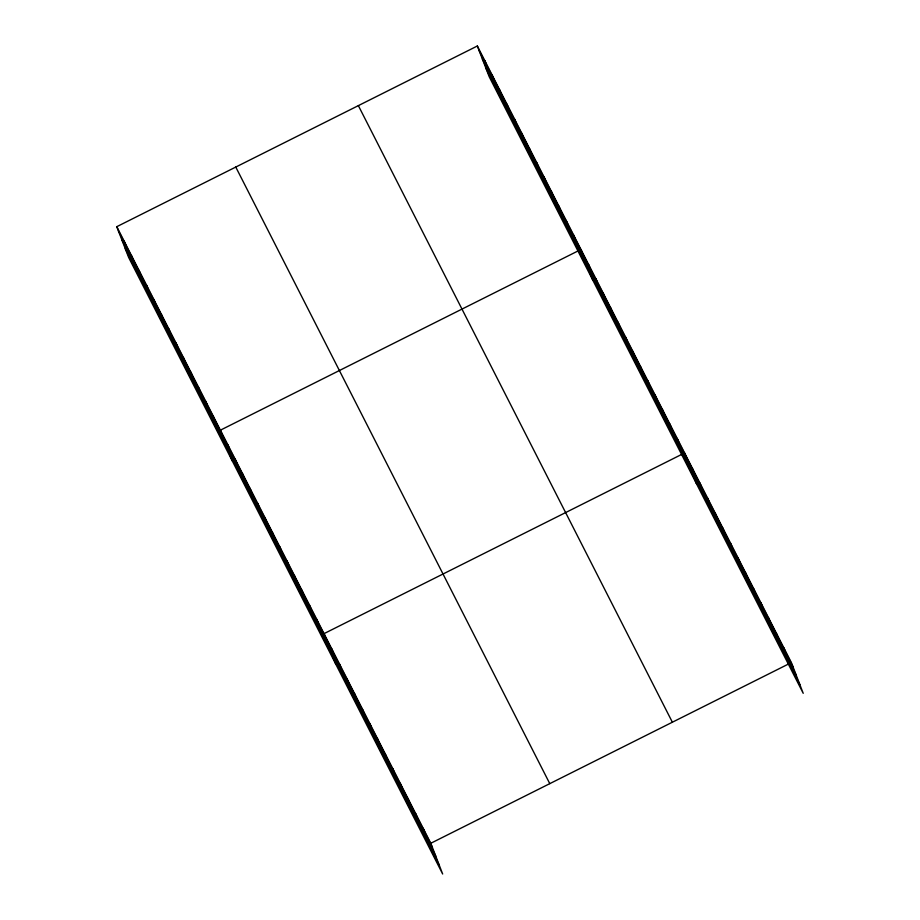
<?xml version="1.0" encoding="UTF-8"?>
<svg xmlns="http://www.w3.org/2000/svg" width="920" height="920" viewBox="0 0 920 920"><rect width="100%" height="100%" fill="white"/><g stroke="black" fill="none" stroke-linecap="round" stroke-linejoin="round"><path stroke-width="1.38" d="M116.782 226.688L430.801 843.272L442.658 874L128.639 257.416L116.782 226.688L477.342 46L791.361 662.584L803.217 693.312L489.198 76.728L477.342 46M682.122 454.192L324.035 633.638L335.892 664.366M430.801 843.272L791.361 662.584M478.952 50.163L792.971 666.747M482.333 58.926L796.352 675.51M485.817 67.954L799.836 684.537M358.363 105.627L672.37 722.211M235.773 167.06L549.78 783.644M118.392 230.851L432.4 847.435M121.773 239.614L435.781 856.198M125.258 248.653L439.265 865.237M783.736 647.611L785.346 651.774M776.112 632.638L777.71 636.789M768.487 617.665L770.086 621.817M760.863 602.692L762.461 606.844M753.227 587.719L754.837 591.87M745.602 572.734L747.212 576.897M737.978 557.761L739.588 561.924M730.353 542.788L731.963 546.952M722.729 527.816L724.327 531.978M715.105 512.842L716.703 517.005M707.48 497.869L709.078 502.032M699.856 482.897L701.454 487.048M692.219 467.923L693.829 472.075M684.595 452.95L696.452 483.667M677.2 438.414L678.799 442.566M669.794 423.878L671.393 428.041M662.388 409.342L663.998 413.505M654.994 394.806L656.592 398.969M647.588 380.282L649.198 384.433M640.182 365.746L641.792 369.897M632.787 351.21L634.386 355.373M625.381 336.674L626.991 340.837M617.987 322.138L619.585 326.301M610.581 307.613L612.179 311.765M603.175 293.077L604.785 297.229M595.78 278.541L597.379 282.704M588.374 264.005L589.984 268.168M592.825 280.197L580.968 249.469L220.409 430.169L232.265 460.885M573.574 234.945L575.172 239.096M566.168 220.409L567.778 224.56M558.762 205.873L560.372 210.024M551.367 191.337L552.966 195.5M543.962 176.801L545.572 180.964M536.567 162.265L538.165 166.428M529.161 147.74L530.759 151.892M521.755 133.204L523.365 137.356M514.36 118.668L515.959 122.831M506.954 104.132L508.565 108.295M499.548 89.596L501.159 93.759M492.154 75.072L493.752 79.224M484.748 60.536L486.358 64.688M423.177 828.299L424.775 832.462M415.541 813.326L417.151 817.489M407.916 798.353L409.526 802.516M400.292 783.38L401.902 787.543M392.667 768.407L394.266 772.57M385.043 753.434L386.641 757.585M377.418 738.461L379.017 742.612M369.794 723.488L371.392 727.639M362.158 708.515L363.768 712.667M354.534 693.53L356.143 697.693M346.909 678.557L348.519 682.72M339.284 663.584L340.894 667.747M331.66 648.611L333.258 652.774M316.629 619.102L318.24 623.265M309.223 604.567L310.834 608.73M301.829 590.042L303.428 594.193M294.423 575.506L296.033 579.657M287.029 560.97L288.627 565.133M279.623 546.434L281.221 550.597M272.216 531.898L273.827 536.061M264.822 517.373L266.42 521.525M257.416 502.837L259.026 506.989M250.01 488.301L251.62 492.464M242.615 473.765L244.214 477.928M235.209 459.229L236.819 463.392M227.803 444.693L229.413 448.856M213.003 415.633L214.613 419.784M205.608 401.097L207.207 405.26M198.202 386.561L199.801 390.724M190.796 372.025L192.406 376.188M183.402 357.5L185 361.652M175.996 342.964L177.606 347.116M168.59 328.428L170.2 332.591M161.195 313.892L162.794 318.055M153.789 299.356L155.399 303.519M146.395 284.832L147.993 288.983M138.989 270.296L140.587 274.447M131.583 255.76L133.193 259.923M124.188 241.224L125.787 245.387"/></g></svg>
